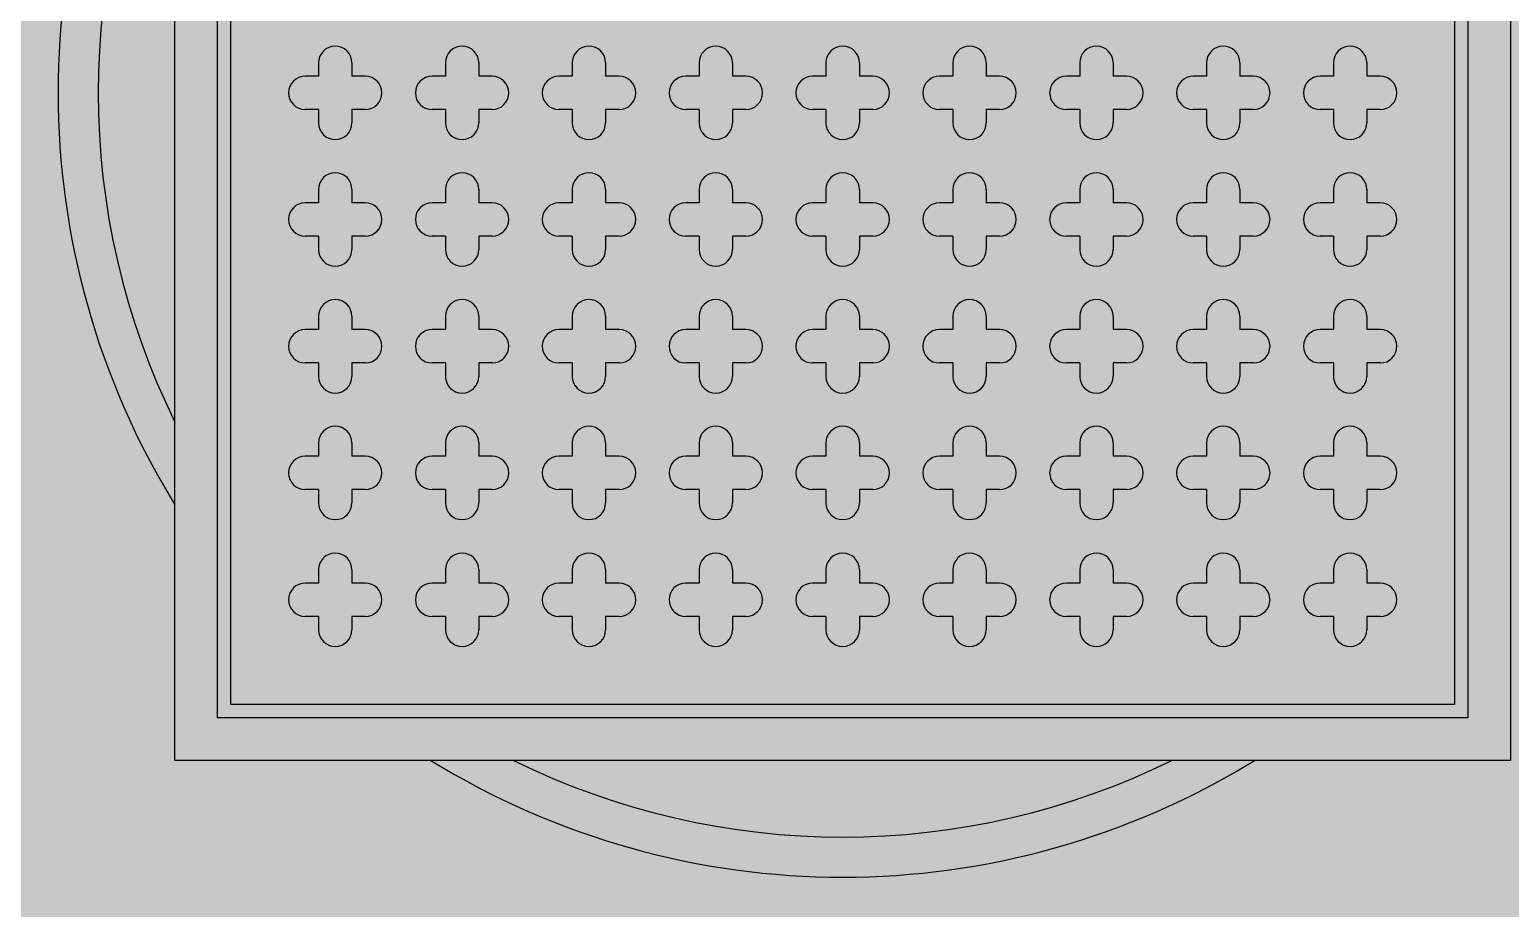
# Model space of a CAD drawing. Header units: metres. Extents: x 630750 to 860239, y 578133 to 726633.
# Drawn here: x 743222.8 to 743444.6, y 695358 to 695489.7 of the extents above; entities that cross this region are included whole.
import ezdxf

# ---------------------------------------------------------------- set-up
doc = ezdxf.new("R2010")
doc.units = ezdxf.units.M
doc.header["$LTSCALE"] = 300
doc.linetypes.add('3$0$업무시설_xr-base$0$CONTINOUS', pattern=[0])
for name, color, linetype in [('3$0$A-CON', 2, 'Continuous'), ('3$0$A-WALL-CONC', 2, 'Continuous'), ('SMD_기구', 7, 'Continuous')]:
    doc.layers.add(name, color=color, linetype=linetype)

# ---------------------------------------------------------------- blocks, each defined once
blk = doc.blocks.new('3$0$con2')
at = {"layer": '3$0$A-WALL-CONC', "linetype": '3$0$업무시설_xr-base$0$CONTINOUS'}
h = blk.add_hatch(color=251, dxfattribs=at)
h.dxf.hatch_style = 1
edge = h.paths.add_edge_path(flags=17)
edge.add_arc((-134345.86, -276172.16), 450, 0, 360)
h.paths.add_polyline_path([(-156156.58, -311179.88), (-156334.97, -311089.44), (-156922.81, -312248.94), (-156744.43, -312339.38)], flags=16)
h.paths.add_polyline_path([(-157332.28, -313498.88), (-157510.66, -313408.44), (-158053.29, -314478.74), (-157874.91, -314569.18)], flags=16)
h.paths.add_polyline_path([(-94657.59, -334034.69), (-94715.67, -334226.07), (-93739.61, -334522.25), (-93681.54, -334330.86)], flags=17)
h.paths.add_polyline_path([(-111499.3, -328924.21), (-111557.38, -329115.59), (-110581.33, -329411.77), (-110523.25, -329220.39)], flags=17)
h.paths.add_polyline_path([(-109394.09, -329563.02), (-109452.17, -329754.4), (-108476.11, -330050.58), (-108418.04, -329859.2)], flags=17)
h.paths.add_polyline_path([(-107288.88, -330201.83), (-107346.95, -330393.21), (-106370.9, -330689.39), (-106312.83, -330498.01)], flags=17)
h.paths.add_polyline_path([(-105183.67, -330840.64), (-105241.74, -331032.02), (-104265.69, -331328.2), (-104207.61, -331136.82)], flags=17)
h.paths.add_polyline_path([(-103078.45, -331479.45), (-103136.53, -331670.83), (-102160.47, -331967.01), (-102102.4, -331775.63)], flags=16)
h.paths.add_polyline_path([(-100973.24, -332118.26), (-101031.31, -332309.64), (-100055.26, -332605.82), (-99997.19, -332414.44)], flags=16)
h.paths.add_polyline_path([(-98868.03, -332757.07), (-98926.1, -332948.45), (-97950.05, -333244.63), (-97891.97, -333053.25)], flags=16)
h.paths.add_polyline_path([(-96762.81, -333395.88), (-96820.89, -333587.26), (-95844.83, -333883.44), (-95786.76, -333692.06)], flags=16)
edge = h.paths.add_edge_path(flags=17)
edge.add_arc((-134345.86, -286072.18), 450, 0, 360)
h.paths.add_polyline_path([(-143845.86, -275922.16), (-143845.86, -275872.16), (-144545.85, -275872.16), (-144545.85, -286422.16), (-141345.85, -286422.16), (-141345.85, -286222.16), (-143845.85, -286222.16), (-143845.85, -285772.16), (-144345.85, -285772.16), (-144345.85, -276572.16), (-143845.85, -276572.16), (-143845.85, -276122.16), (-141745.85, -276122.16), (-141345.85, -276122.16), (-141345.85, -275922.16)], flags=17)
h.paths.add_polyline_path([(-104645.86, -260722.16), (-107545.86, -260722.15), (-107545.86, -260922.15), (-104645.86, -260922.16)], flags=16)
h.paths.add_polyline_path([(-105845.86, -322372.15), (-105845.86, -325422.15), (-105555.86, -325422.15), (-105555.86, -325222.15), (-105645.86, -325222.15), (-105645.86, -322572.15), (-99445.86, -322572.15), (-99445.86, -325222.15), (-104555.86, -325222.15), (-104555.86, -325422.15), (-99245.86, -325422.15), (-99245.86, -322372.15)], flags=17)
edge = h.paths.add_edge_path(flags=17)
edge.add_arc((-99495.86, -295972.16), 450, 0, 360)
edge = h.paths.add_edge_path(flags=17)
edge.add_arc((-114495.86, -312472.16), 450, 0, 360)
edge = h.paths.add_edge_path(flags=17)
edge.add_arc((-114495.86, -319072.16), 450, 0, 360)
edge = h.paths.add_edge_path(flags=16)
edge.add_arc((-114545.86, -327472.16), 400, 0, 360)
h.paths.add_polyline_path([(-99895.86, -302172.15), (-99095.86, -302172.15), (-99095.86, -302972.15), (-99895.86, -302972.15)], flags=17)
h.paths.add_polyline_path([(-92295.86, -302072.16), (-91595.86, -302072.16), (-91595.86, -303072.16), (-92295.86, -303072.16)], flags=17)
h.paths.add_polyline_path([(-92295.86, -311972.16), (-91595.86, -311972.16), (-91595.86, -312972.16), (-92295.86, -312972.16)], flags=17)
edge = h.paths.add_edge_path()
edge.add_arc((-127717.72, -334910.62), 400, 0, 360)
h.paths.add_polyline_path([(-166745.86, -285572.16), (-165945.86, -285572.16), (-165945.86, -286372.16), (-166745.86, -286372.16)], flags=16)
h.paths.add_polyline_path([(-151620.1, -327239.63), (-152385.63, -327007.33), (-152617.93, -327772.87), (-151852.4, -328005.16)], flags=16)
h.paths.add_polyline_path([(-164251.38, -323406.77), (-165016.91, -323174.47), (-165249.21, -323940.01), (-164483.67, -324172.3)], flags=17)
h.paths.add_polyline_path([(-165728.14, -305715.75), (-166493.67, -305483.45), (-166725.96, -306248.98), (-165960.43, -306481.28)], flags=16)
h.paths.add_polyline_path([(-170567.02, -321490.34), (-171332.55, -321258.04), (-171564.84, -322023.58), (-170799.31, -322255.87)], flags=17)
h.paths.add_polyline_path([(-166745.86, -295572.15), (-165945.86, -295572.15), (-165945.86, -296372.15), (-166745.86, -296372.15)], flags=16)
edge = h.paths.add_edge_path(flags=16)
edge.add_arc((-137840, -314543.94), 450, 0, 360)
edge = h.paths.add_edge_path(flags=16)
edge.add_arc((-128366.54, -317418.58), 450, 0, 360)
h.paths.add_polyline_path([(-146814.55, -311402.67), (-147580.08, -311170.38), (-147812.37, -311935.91), (-147046.84, -312168.21)], flags=16)
h.paths.add_polyline_path([(-182399.1, -318004.49), (-183068.94, -317801.23), (-183272.2, -318471.07), (-182602.36, -318674.33)], flags=16)
h.paths.add_polyline_path([(-183245.86, -305522.16), (-182545.86, -305522.16), (-182545.86, -306222.16), (-183245.86, -306222.16)], flags=16)
h.paths.add_polyline_path([(-183245.86, -295622.16), (-182545.86, -295622.16), (-182545.86, -296322.16), (-183245.86, -296322.16)], flags=17)
h.paths.add_polyline_path([(-183245.86, -285722.16), (-182545.86, -285722.16), (-182545.86, -286422.16), (-183245.86, -286422.16)], flags=17)
h.paths.add_polyline_path([(-183245.86, -280472.15), (-182545.86, -280472.15), (-182545.86, -281172.15), (-183245.86, -281172.15)], flags=17)
h.paths.add_polyline_path([(-167847.82, -312701.23), (-168613.36, -312468.93), (-168845.65, -313234.46), (-168080.12, -313466.76)], flags=17)
h.paths.add_polyline_path([(-173995.86, -310859.87), (-173195.86, -310859.87), (-173195.86, -311659.87), (-173995.86, -311659.87)], flags=16)
h.paths.add_polyline_path([(-173995.86, -305472.16), (-173195.86, -305472.16), (-173195.86, -306272.16), (-173995.86, -306272.16)], flags=16)
edge = h.paths.add_edge_path(flags=17)
edge.add_arc((-130500.75, -324451.91), 450, 0, 360)
edge = h.paths.add_edge_path(flags=17)
edge.add_arc((-139974.21, -321577.26), 450, 0, 360)
h.paths.add_polyline_path([(-148948.75, -318436), (-149714.28, -318203.7), (-149946.58, -318969.24), (-149181.05, -319201.53)], flags=16)
h.paths.add_polyline_path([(-173995.86, -295572.16), (-173195.86, -295572.16), (-173195.86, -296372.16), (-173995.86, -296372.16)], flags=16)
h.paths.add_polyline_path([(-173995.86, -285672.16), (-173195.86, -285672.16), (-173195.86, -286472.16), (-173995.86, -286472.16)], flags=16)
h.paths.add_polyline_path([(-164445.85, -276572.16), (-163645.85, -276572.16), (-163645.85, -275772.16), (-164445.85, -275772.16)], flags=16)
h.paths.add_polyline_path([(-173945.86, -276472.16), (-173345.86, -276472.16), (-173345.86, -275872.16), (-173945.86, -275872.16)], flags=17)
h.paths.add_polyline_path([(-144645.85, -302172.16), (-143845.85, -302172.16), (-143845.85, -302972.16), (-144645.85, -302972.16)], flags=17)
h.paths.add_polyline_path([(-144645.85, -295572.16), (-143845.85, -295572.16), (-143845.85, -296372.16), (-144645.85, -296372.16)], flags=16)
h.paths.add_polyline_path([(-99845.86, -327072.15), (-99045.86, -327072.15), (-99045.86, -327872.15), (-99845.86, -327872.15)], flags=16)
h.paths.add_polyline_path([(-154445.85, -302272.16), (-153845.85, -302272.16), (-153845.85, -302872.16), (-154445.85, -302872.16)], flags=17)
edge = h.paths.add_edge_path(flags=17)
edge.add_arc((-124445.86, -286072.16), 350, 0, 360)
edge = h.paths.add_edge_path(flags=17)
edge.add_arc((-124445.86, -295972.15), 350, 0, 360)
edge = h.paths.add_edge_path(flags=17)
edge.add_arc((-134345.86, -302572.15), 350, 0, 360)
edge = h.paths.add_edge_path(flags=17)
edge.add_arc((-134345.86, -295972.15), 350, 0, 360)
h.paths.add_polyline_path([(-92345.86, -253222.15), (-91645.86, -253222.15), (-91645.86, -253922.15), (-92345.86, -253922.15)], flags=17)
h.paths.add_polyline_path([(-173995.86, -253222.15), (-173295.86, -253222.15), (-173295.86, -253922.15), (-173995.86, -253922.15)], flags=17)
h.paths.add_polyline_path([(-92345.86, -333872.16), (-91645.86, -333872.16), (-91645.86, -334572.16), (-92345.86, -334572.16)], flags=17)
h.paths.add_polyline_path([(-92395.86, -327072.16), (-91645.86, -327072.16), (-91645.86, -327872.16), (-92395.86, -327872.16)], flags=16)
h.paths.add_polyline_path([(-92295.86, -318572.16), (-91595.86, -318572.16), (-91595.86, -319572.16), (-92295.86, -319572.16)], flags=17)
edge = h.paths.add_edge_path(flags=17)
edge.add_arc((-107945.86, -329272.16), 450, 0, 360)
edge = h.paths.add_edge_path(flags=17)
edge.add_arc((-107945.86, -295972.16), 500, 0, 360)
h.paths.add_polyline_path([(-108345.86, -318572.16), (-107545.86, -318572.16), (-107545.86, -319572.16), (-108345.86, -319572.16)], flags=17)
h.paths.add_polyline_path([(-108345.86, -311972.16), (-107545.86, -311972.16), (-107545.86, -312972.16), (-108345.86, -312972.16)], flags=17)
h.paths.add_polyline_path([(-108345.86, -302072.16), (-107545.86, -302072.16), (-107545.86, -303072.16), (-108345.86, -303072.16)], flags=17)
h.paths.add_polyline_path([(-124845.86, -253172.16), (-124045.86, -253172.16), (-124045.86, -253972.16), (-124845.86, -253972.16)], flags=17)
h.paths.add_polyline_path([(-144645.86, -253172.16), (-143845.86, -253172.16), (-143845.86, -253972.16), (-144645.86, -253972.16)], flags=17)
h.paths.add_polyline_path([(-164445.61, -253172.16), (-163645.61, -253172.16), (-163645.61, -253972.16), (-164445.61, -253972.16)], flags=17)
h.paths.add_polyline_path([(-114945.86, -253172.16), (-114145.86, -253172.16), (-114145.86, -253972.16), (-114945.86, -253972.16)], flags=17)
h.paths.add_polyline_path([(-134645.86, -253272.16), (-134045.86, -253272.16), (-134045.86, -253872.16), (-134645.86, -253872.16)], flags=17)
h.paths.add_polyline_path([(-154445.86, -253272.16), (-153845.86, -253272.16), (-153845.86, -253872.16), (-154445.86, -253872.16)], flags=17)
h.paths.add_polyline_path([(-99745.86, -253272.16), (-99145.86, -253272.16), (-99145.86, -253872.16), (-99745.86, -253872.16)], flags=17)
h.paths.add_polyline_path([(-108345.86, -253172.16), (-107545.86, -253172.16), (-107545.86, -253972.16), (-108345.86, -253972.16)], flags=17)
h.paths.add_polyline_path([(-92295.86, -295622.16), (-91595.86, -295622.16), (-91595.86, -296322.16), (-92295.86, -296322.16)], flags=17)
h.paths.add_polyline_path([(-92295.86, -285722.16), (-91595.86, -285722.16), (-91595.86, -286422.16), (-92295.86, -286422.16)], flags=17)
h.paths.add_polyline_path([(-92295.86, -275822.16), (-91595.86, -275822.16), (-91595.86, -276522.16), (-92295.86, -276522.16)], flags=17)
h.paths.add_polyline_path([(-92295.86, -269222.16), (-91595.86, -269222.16), (-91595.86, -269922.16), (-92295.86, -269922.16)], flags=17)
h.paths.add_polyline_path([(-92295.86, -260722.16), (-91595.86, -260722.16), (-91595.86, -261422.16), (-92295.86, -261422.16)], flags=17)
h.paths.add_polyline_path([(-99845.86, -331472.16), (-99045.86, -331472.16), (-99045.86, -332272.16), (-99845.86, -332272.16)], flags=16)
h.paths.add_polyline_path([(-114945.86, -285672.16), (-114145.86, -285672.16), (-114145.86, -286472.16), (-114945.86, -286472.16)], flags=16)
h.paths.add_polyline_path([(-174045.86, -269172.16), (-173245.86, -269172.16), (-173245.86, -269972.16), (-174045.86, -269972.16)], flags=16)
h.paths.add_polyline_path([(-174045.86, -260672.16), (-173245.86, -260672.16), (-173245.86, -261472.16), (-174045.86, -261472.16)], flags=16)
edge = h.paths.add_edge_path(flags=17)
edge.add_arc((-124445.86, -276172.16), 450, 0, 360)
edge = h.paths.add_edge_path(flags=17)
edge.add_arc((-114545.86, -295972.16), 450, 0, 360)
edge = h.paths.add_edge_path(flags=17)
edge.add_arc((-114545.86, -302572.16), 450, 0, 360)
h.paths.add_polyline_path([(-114945.86, -269172.16), (-114145.86, -269172.16), (-114145.86, -269972.16), (-114945.86, -269972.16)], flags=16)
h.paths.add_polyline_path([(-100595.86, -260722.16), (-99795.86, -260722.16), (-99795.86, -261522.16), (-100595.86, -261522.16)], flags=17)
h.paths.add_polyline_path([(-114945.86, -260672.16), (-114145.86, -260672.16), (-114145.86, -261472.16), (-114945.86, -261472.16)], flags=16)
h.paths.add_polyline_path([(-108345.86, -285672.15), (-107545.86, -285672.15), (-107545.86, -286472.15), (-108345.86, -286472.15)], flags=16)
h.paths.add_polyline_path([(-99895.86, -285672.15), (-99095.86, -285672.15), (-99095.86, -286472.15), (-99895.86, -286472.15)], flags=16)
h.paths.add_polyline_path([(-99895.86, -275772.15), (-99095.86, -275772.15), (-99095.86, -276572.15), (-99895.86, -276572.15)], flags=16)
h.paths.add_polyline_path([(-108345.86, -275772.15), (-107545.86, -275772.15), (-107545.86, -276572.15), (-108345.86, -276572.15)], flags=16)
h.paths.add_polyline_path([(-114945.86, -275772.15), (-114145.86, -275772.15), (-114145.86, -276572.15), (-114945.86, -276572.15)], flags=16)
h.paths.add_polyline_path([(-124845.86, -260672.15), (-124045.86, -260672.15), (-124045.86, -261472.15), (-124845.86, -261472.15)], flags=16)
h.paths.add_polyline_path([(-134745.86, -260672.15), (-133945.86, -260672.15), (-133945.86, -261472.15), (-134745.86, -261472.15)], flags=16)
h.paths.add_polyline_path([(-144645.86, -260672.15), (-143845.86, -260672.15), (-143845.86, -261472.15), (-144645.86, -261472.15)], flags=16)
h.paths.add_polyline_path([(-154545.86, -260672.15), (-153745.86, -260672.15), (-153745.86, -261472.15), (-154545.86, -261472.15)], flags=16)
h.paths.add_polyline_path([(-154545.86, -269172.15), (-153745.86, -269172.15), (-153745.86, -269972.15), (-154545.86, -269972.15)], flags=16)
h.paths.add_polyline_path([(-144645.86, -269172.15), (-143845.86, -269172.15), (-143845.86, -269972.15), (-144645.86, -269972.15)], flags=16)
h.paths.add_polyline_path([(-134745.86, -269172.15), (-133945.86, -269172.15), (-133945.86, -269972.15), (-134745.86, -269972.15)], flags=16)
h.paths.add_polyline_path([(-124845.86, -269172.15), (-124045.86, -269172.15), (-124045.86, -269972.15), (-124845.86, -269972.15)], flags=16)
h.paths.add_polyline_path([(-99895.86, -269172.15), (-99095.86, -269172.15), (-99095.86, -269972.15), (-99895.86, -269972.15)], flags=16)
edge = h.paths.add_edge_path(flags=17)
edge.add_arc((-142631.08, -330333.03), 450, 0, 360)
h.paths.add_polyline_path([(-92245.86, -248122.15), (-91645.86, -248122.15), (-91645.86, -248722.15), (-92245.86, -248722.15)], flags=16)
h.paths.add_polyline_path([(-154545.85, -275772.16), (-153745.85, -275772.16), (-153745.85, -276572.16), (-154545.85, -276572.16)], flags=16)
h.paths.add_polyline_path([(-181495.86, -275872.15), (-180895.86, -275872.15), (-180895.86, -276472.15), (-181495.86, -276472.15)], flags=17)
h.paths.add_polyline_path([(-181495.86, -269272.15), (-180895.86, -269272.15), (-180895.86, -269872.15), (-181495.86, -269872.15)], flags=17)
h.paths.add_polyline_path([(-181495.86, -260772.15), (-180895.86, -260772.15), (-180895.86, -261372.15), (-181495.86, -261372.15)], flags=17)
h.paths.add_polyline_path([(-99745.86, -248122.15), (-99145.86, -248122.15), (-99145.86, -248722.15), (-99745.86, -248722.15)], flags=16)
h.paths.add_polyline_path([(-108245.86, -248122.15), (-107645.86, -248122.15), (-107645.86, -248722.15), (-108245.86, -248722.15)], flags=16)
h.paths.add_polyline_path([(-114845.86, -248122.15), (-114245.86, -248122.15), (-114245.86, -248722.15), (-114845.86, -248722.15)], flags=16)
h.paths.add_polyline_path([(-124745.86, -248122.15), (-124145.86, -248122.15), (-124145.86, -248722.15), (-124745.86, -248722.15)], flags=16)
h.paths.add_polyline_path([(-134645.86, -248122.15), (-134045.86, -248122.15), (-134045.86, -248722.15), (-134645.86, -248722.15)], flags=16)
h.paths.add_polyline_path([(-144545.86, -248122.15), (-143945.86, -248122.15), (-143945.86, -248722.15), (-144545.86, -248722.15)], flags=16)
h.paths.add_polyline_path([(-154445.86, -248122.15), (-153845.86, -248122.15), (-153845.86, -248722.15), (-154445.86, -248722.15)], flags=16)
h.paths.add_polyline_path([(-164345.86, -248122.15), (-163745.86, -248122.15), (-163745.86, -248722.15), (-164345.86, -248722.15)], flags=16)
h.paths.add_polyline_path([(-173945.86, -248122.15), (-173345.86, -248122.15), (-173345.86, -248722.15), (-173945.86, -248722.15)], flags=16)
h.paths.add_polyline_path([(-181495.86, -248122.15), (-180895.86, -248122.15), (-180895.86, -248722.15), (-181495.86, -248722.15)], flags=17)
h.paths.add_polyline_path([(-156129.82, -308837.28), (-156275.21, -309124.05), (-155530.07, -309501.82), (-155767.47, -309970.08), (-155589.08, -310060.51), (-155031.87, -308961.44), (-158742.65, -307835.44), (-158800.72, -308026.82), (-158705.03, -308055.86), (-159053.47, -309204.15), (-159149.17, -309175.12), (-159207.24, -309366.5), (-159111.55, -309395.54), (-160940.87, -315424.1), (-163476.69, -314654.63), (-161647.37, -308626.06), (-160164.15, -309076.13), (-160106.08, -308884.75), (-161589.3, -308434.68), (-161240.86, -307286.38), (-159757.64, -307736.45), (-159699.57, -307545.07), (-161374.17, -307036.92), (-163726.15, -314787.93), (-158751.16, -316297.55), (-158462.76, -315728.69), (-158641.13, -315638.24), (-158853.67, -316057.45), (-160749.48, -315482.17), (-158513.65, -308113.93)], flags=16)
h.paths.add_polyline_path([(-164195.86, -268622.15), (-164395.86, -268622.15), (-164395.86, -260722.15), (-161345.86, -260722.15), (-161345.86, -269922.15), (-164395.86, -269922.15), (-164395.86, -269622.15), (-164195.86, -269622.15), (-164195.86, -269722.15), (-161545.86, -269722.15), (-161545.86, -267322.15), (-163095.86, -267322.15), (-163095.86, -267122.15), (-161545.86, -267122.15), (-161545.86, -260922.15), (-164195.86, -260922.15), (-164195.86, -267122.15), (-164095.86, -267122.15), (-164095.86, -267322.15), (-164195.86, -267322.15)], flags=16)
h.paths.add_polyline_path([(-133745.86, -297419.02), (-133445.86, -297419.02), (-133445.86, -294772.16), (-133745.86, -294772.16)], flags=16)
h.paths.add_polyline_path([(-174045.86, -269972.15), (-174045.86, -269172.15), (-173245.86, -269172.15), (-173245.86, -269972.15)], flags=16)
edge = h.paths.add_edge_path()
edge.add_line((-92095.86, -249472.15), (-92095.87, -249672.15))
edge.add_line((-92095.86, -249472.15), (-92095.86, -249672.15))
edge.add_line((-92095.86, -249472.15), (-92095.86, -249672.15))
edge.add_line((-107745.86, -269122.15), (-107945.86, -269122.15))
edge.add_line((-107945.86, -266622.16), (-107745.86, -266622.16))
edge.add_line((-107945.86, -265972.16), (-107945.86, -266622.16))
edge.add_line((-107945.86, -269122.15), (-107945.86, -269672.16))
edge.add_line((-107745.86, -269472.16), (-107745.86, -269122.15))
edge.add_line((-107745.86, -266622.16), (-107745.86, -265972.16))
edge.add_arc((-131699.45, -252472.15), 9200, 49.504868, 90)
edge.add_line((-91895.86, -331197.16), (-91595.86, -331197.16))
edge.add_line((-91595.86, -321272.16), (-91895.86, -321272.16))
edge.add_line((-102295.86, -264497.15), (-102095.86, -264497.15))
edge.add_line((-102295.86, -263497.15), (-102095.86, -263497.15))
edge.add_line((-102095.86, -264497.15), (-102095.86, -264872.15))
edge.add_line((-102095.86, -262922.15), (-102095.86, -263497.15))
edge.add_line((-102295.86, -264497.15), (-102295.86, -264672.15))
edge.add_line((-102295.86, -263122.15), (-102295.86, -263497.15))
edge.add_line((-102095.86, -264872.15), (-103745.86, -264872.15))
edge.add_line((-102295.86, -264672.15), (-103745.86, -264672.15))
edge.add_line((-112628.46, -328581.58), (-113861.43, -328207.44))
edge.add_line((-112686.54, -328772.96), (-112628.46, -328581.58))
edge.add_line((-113989.85, -328377.48), (-112686.54, -328772.96))
edge.add_line((-91895.86, -334572.16), (-91895.86, -334872.72))
edge.add_line((-91895.86, -334872.72), (-92552.38, -334673.5))
edge.add_line((-91595.86, -321272.16), (-91595.86, -257872.02))
edge.add_line((-91645.86, -327872.16), (-91595.86, -327872.16))
edge.add_line((-91595.86, -327872.16), (-91595.86, -326772.16))
edge.add_line((-92552.38, -334673.5), (-92610.45, -334864.89))
edge.add_line((-92610.45, -334864.89), (-91595.86, -335172.76))
edge.add_line((-91595.86, -335172.76), (-91595.86, -331197.16))
edge.add_line((-113989.85, -328504.28), (-113989.85, -328377.48))
edge.add_line((-114139.85, -328504.28), (-114139.85, -328154.58))
edge.add_line((-114212.75, -327693.6), (-113861.43, -328207.44))
edge.add_line((-114363.14, -327827.99), (-114139.85, -328154.58))
edge.add_line((-114139.85, -328504.28), (-113989.85, -328504.28))
edge.add_line((-91595.86, -326772.16), (-91895.86, -326772.16))
edge.add_line((-180895.85, -299322.15), (-182995.86, -299322.15))
edge.add_line((-180895.85, -299022.15), (-180895.85, -299322.15))
edge.add_line((-182995.86, -299022.15), (-180895.85, -299022.15))
edge.add_line((-180895.86, -304122.15), (-180895.86, -304422.15))
edge.add_line((-180895.86, -287122.15), (-182995.86, -287122.15))
edge.add_line((-180895.86, -287422.15), (-180895.86, -287122.15))
edge.add_line((-182995.86, -287422.15), (-180895.86, -287422.15))
edge.add_line((-180895.86, -293072.15), (-182995.86, -293072.15))
edge.add_line((-180895.86, -292772.15), (-180895.86, -293072.15))
edge.add_line((-182995.86, -292772.15), (-180895.86, -292772.15))
edge.add_line((-180895.86, -304422.15), (-182995.86, -304422.15))
edge.add_line((-182995.86, -304122.15), (-180895.86, -304122.15))
edge.add_line((-91595.86, -331197.16), (-91595.86, -335172.76))
edge.add_line((-91595.86, -257872.15), (-91595.86, -321272.16))
edge.add_line((-92095.86, -249472.15), (-92095.85, -249672.15))
edge.add_line((-89395.61, -249672.15), (-92095.85, -249672.15))
edge.add_line((-89395.61, -249472.15), (-92095.86, -249472.15))
edge.add_line((-125725.12, -245475.68), (-122586.82, -248122.15))
edge.add_line((-128045.86, -242472.15), (-121345.86, -248122.15))
edge.add_line((-144945.86, -243272.15), (-131695.93, -243272.15))
edge.add_line((-145745.86, -242472.15), (-128045.86, -242472.15))
edge.add_line((-144945.86, -248122.15), (-144945.86, -243272.15))
edge.add_line((-145745.86, -248122.15), (-145745.86, -242472.15))
edge.add_line((-183095.92, -306222.16), (-183095.94, -313624.25))
edge.add_line((-183295.86, -313624.25), (-183095.86, -313624.25))
edge.add_line((-89395.61, -248522.15), (-91645.85, -248522.15))
edge.add_line((-92095.86, -257472.15), (-89395.61, -257472.15))
edge.add_line((-91595.86, -257872.15), (-88995.61, -257872.15))
edge.add_line((-89395.61, -249672.15), (-89395.61, -257472.15))
edge.add_line((-89395.61, -248522.15), (-89395.61, -249472.15))
edge.add_line((-88995.61, -248122.15), (-88995.61, -257872.15))
edge.add_line((-88995.61, -248122.15), (-91645.86, -248122.15))
edge.add_line((-102295.86, -263122.15), (-103745.86, -263122.15))
edge.add_line((-102095.86, -262922.15), (-103745.86, -262922.15))
edge.add_line((-99295.86, -275772.15), (-99295.86, -269972.15))
edge.add_line((-99095.86, -275772.15), (-99095.86, -269972.15))
edge.add_line((-99295.86, -285672.15), (-99295.86, -276572.15))
edge.add_line((-99095.86, -285672.15), (-99095.86, -276572.15))
edge.add_line((-99295.86, -290172.15), (-99095.86, -290172.15))
edge.add_line((-183245.86, -306222.15), (-183295.92, -306222.15))
edge.add_line((-111745.86, -265972.15), (-107945.86, -265972.15))
edge.add_line((-111745.86, -262022.15), (-111745.86, -265972.15))
edge.add_line((-111545.86, -262022.15), (-111745.86, -262022.15))
edge.add_line((-111545.86, -262922.15), (-111545.86, -262022.15))
edge.add_line((-111445.86, -262922.15), (-111545.86, -262922.15))
edge.add_line((-111445.86, -263122.15), (-111445.86, -262922.15))
edge.add_line((-111545.86, -263122.15), (-111445.86, -263122.15))
edge.add_line((-111545.86, -265772.15), (-111545.86, -263122.15))
edge.add_line((-103945.86, -265772.15), (-111545.86, -265772.15))
edge.add_line((-103945.86, -263122.15), (-103945.86, -265772.15))
edge.add_line((-110445.86, -263122.15), (-103945.86, -263122.15))
edge.add_line((-110445.86, -262922.15), (-110445.86, -263122.15))
edge.add_line((-109295.86, -262922.15), (-110445.86, -262922.15))
edge.add_line((-109295.86, -260922.15), (-109295.86, -262922.15))
edge.add_line((-111545.86, -260922.15), (-109295.86, -260922.15))
edge.add_line((-111545.86, -261022.15), (-111545.86, -260922.15))
edge.add_line((-111745.86, -261022.15), (-111545.86, -261022.15))
edge.add_line((-111745.86, -260722.15), (-111745.86, -261022.15))
edge.add_line((-108245.86, -260722.15), (-111745.86, -260722.15))
edge.add_line((-108245.86, -260922.15), (-108245.86, -260722.15))
edge.add_line((-109095.86, -260922.15), (-108245.86, -260922.15))
edge.add_line((-109095.86, -262922.15), (-109095.86, -260922.15))
edge.add_line((-103945.86, -262922.15), (-109095.86, -262922.15))
edge.add_line((-103945.86, -260722.16), (-103945.86, -262922.15))
edge.add_line((-103745.86, -260722.16), (-103945.86, -260722.16))
edge.add_line((-103745.86, -262922.15), (-103745.86, -260722.16))
edge.add_line((-103745.86, -264672.15), (-103745.86, -263122.15))
edge.add_line((-103745.86, -266622.16), (-103745.86, -264872.15))
edge.add_line((-103945.86, -266622.16), (-103745.86, -266622.16))
edge.add_line((-103945.86, -265972.15), (-103945.86, -266622.16))
edge.add_line((-107745.86, -265972.15), (-103945.86, -265972.15))
edge.add_line((-103745.86, -269157.76), (-103945.86, -269162.15))
edge.add_line((-103745.86, -269672.15), (-103745.86, -269157.76))
edge.add_line((-107945.86, -269672.15), (-103745.86, -269672.15))
edge.add_line((-103945.86, -269472.15), (-107745.86, -269472.15))
edge.add_line((-103945.86, -269162.15), (-103945.86, -269472.15))
edge.add_line((-173945.86, -248622.15), (-180895.86, -248622.15))
edge.add_line((-164345.86, -248622.15), (-173345.86, -248622.15))
edge.add_line((-154445.86, -248622.15), (-163745.86, -248622.15))
edge.add_line((-154445.86, -248122.15), (-181495.86, -248122.15))
edge.add_line((-144545.86, -248622.15), (-153845.86, -248622.15))
edge.add_line((-114845.86, -248622.15), (-124145.86, -248622.15))
edge.add_line((-108245.86, -248622.15), (-114245.86, -248622.15))
edge.add_line((-99745.86, -248622.15), (-107645.86, -248622.15))
edge.add_line((-92245.86, -248622.15), (-99145.86, -248622.15))
edge.add_line((-145745.86, -248122.15), (-153845.86, -248122.15))
edge.add_line((-144545.86, -248122.15), (-144945.86, -248122.15))
edge.add_line((-122586.82, -248122.15), (-124145.86, -248122.15))
edge.add_line((-91645.86, -248122.15), (-121345.86, -248122.15))
edge.add_line((-180995.86, -280772.15), (-182545.86, -280772.15))
edge.add_line((-181495.86, -280472.15), (-183295.86, -280472.15))
edge.add_line((-180995.86, -276472.15), (-180995.86, -280772.15))
edge.add_line((-180995.86, -269872.15), (-180995.86, -275872.15))
edge.add_line((-180995.86, -261372.15), (-180995.86, -269272.15))
edge.add_line((-180995.86, -248722.15), (-180995.86, -260772.15))
edge.add_line((-181495.86, -248122.15), (-181495.86, -280472.15))
edge.add_line((-91895.86, -331197.16), (-91895.86, -333872.16))
edge.add_line((-91895.86, -326772.16), (-91895.86, -327072.15))
edge.add_line((-91895.86, -319572.15), (-91895.86, -321272.16))
edge.add_line((-91895.86, -312972.15), (-91895.86, -318572.15))
edge.add_line((-91895.86, -303072.15), (-91895.86, -311972.15))
edge.add_line((-92095.86, -296322.16), (-92095.86, -302072.15))
edge.add_line((-92095.86, -286422.16), (-92095.86, -295622.16))
edge.add_line((-92095.86, -276522.16), (-92095.86, -285722.16))
edge.add_line((-92095.86, -269922.16), (-92095.86, -275822.16))
edge.add_line((-92095.86, -261422.16), (-92095.86, -269222.16))
edge.add_line((-92095.86, -257472.15), (-92095.86, -260722.16))
edge.add_line((-99095.86, -286472.15), (-99095.86, -290172.15))
edge.add_line((-99295.86, -286472.15), (-99295.86, -290172.15))
edge.add_line((-182995.86, -304422.15), (-182995.86, -305522.15))
edge.add_line((-182995.86, -299322.15), (-182995.86, -304122.15))
edge.add_line((-182995.86, -296322.15), (-182995.86, -299022.15))
edge.add_line((-182995.86, -293072.15), (-182995.86, -295622.15))
edge.add_line((-182995.86, -287422.15), (-182995.86, -292772.15))
edge.add_line((-182995.86, -286422.15), (-182995.86, -287122.15))
edge.add_line((-182995.86, -281172.15), (-182995.86, -285722.15))
edge.add_line((-183295.86, -280472.15), (-183295.86, -313624.25))

msp = doc.modelspace()

# ---------------------------------------------------------------- linework, layer by layer
at = {"layer": 'SMD_기구', "color": 8}
for p, q in [((743266.08, 695484.72), (743266.08, 695482.72)), ((743271.08, 695484.72), (743271.08, 695482.72)), ((743285.08, 695484.72), (743285.08, 695482.72)), ((743290.08, 695484.72), (743290.08, 695482.72)), ((743304.08, 695484.72), (743304.08, 695482.72)), ((743309.08, 695484.72), (743309.08, 695482.72)), ((743323.08, 695484.72), (743323.08, 695482.72)), ((743328.08, 695484.72), (743328.08, 695482.72)), ((743342.08, 695484.72), (743342.08, 695482.72)), ((743347.08, 695484.72), (743347.08, 695482.72)), ((743361.08, 695484.72), (743361.08, 695482.72)), ((743366.08, 695484.72), (743366.08, 695482.72)), ((743380.08, 695484.72), (743380.08, 695482.72)), ((743385.08, 695484.72), (743385.08, 695482.72)), ((743399.08, 695484.72), (743399.08, 695482.72)), ((743404.08, 695484.72), (743404.08, 695482.72)), ((743418.08, 695484.72), (743418.08, 695482.72)), ((743423.08, 695484.72), (743423.08, 695482.72)), ((743266.08, 695482.72), (743264.08, 695482.72)), ((743273.08, 695482.72), (743271.08, 695482.72)), ((743285.08, 695482.72), (743283.08, 695482.72)), ((743292.08, 695482.72), (743290.08, 695482.72)), ((743304.08, 695482.72), (743302.08, 695482.72)), ((743311.08, 695482.72), (743309.08, 695482.72)), ((743323.08, 695482.72), (743321.08, 695482.72)), ((743330.08, 695482.72), (743328.08, 695482.72)), ((743342.08, 695482.72), (743340.08, 695482.72)), ((743349.08, 695482.72), (743347.08, 695482.72)), ((743361.08, 695482.72), (743359.08, 695482.72)), ((743368.08, 695482.72), (743366.08, 695482.72)), ((743380.08, 695482.72), (743378.08, 695482.72)), ((743387.08, 695482.72), (743385.08, 695482.72)), ((743399.08, 695482.72), (743397.08, 695482.72)), ((743406.08, 695482.72), (743404.08, 695482.72)), ((743418.08, 695482.72), (743416.08, 695482.72)), ((743425.08, 695482.72), (743423.08, 695482.72)), ((743266.08, 695477.72), (743264.08, 695477.72)), ((743266.08, 695477.72), (743266.08, 695475.72)), ((743271.08, 695477.72), (743271.08, 695475.72)), ((743273.08, 695477.72), (743271.08, 695477.72)), ((743285.08, 695477.72), (743283.08, 695477.72)), ((743285.08, 695477.72), (743285.08, 695475.72)), ((743292.08, 695477.72), (743290.08, 695477.72)), ((743290.08, 695477.72), (743290.08, 695475.72)), ((743304.08, 695477.72), (743302.08, 695477.72)), ((743304.08, 695477.72), (743304.08, 695475.72)), ((743311.08, 695477.72), (743309.08, 695477.72)), ((743309.08, 695477.72), (743309.08, 695475.72)), ((743323.08, 695477.72), (743321.08, 695477.72)), ((743323.08, 695477.72), (743323.08, 695475.72)), ((743328.08, 695477.72), (743328.08, 695475.72)), ((743330.08, 695477.72), (743328.08, 695477.72)), ((743342.08, 695477.72), (743340.08, 695477.72)), ((743342.08, 695477.72), (743342.08, 695475.72)), ((743347.08, 695477.72), (743347.08, 695475.72)), ((743349.08, 695477.72), (743347.08, 695477.72)), ((743361.08, 695477.72), (743359.08, 695477.72)), ((743361.08, 695477.72), (743361.08, 695475.72)), ((743366.08, 695477.72), (743366.08, 695475.72)), ((743368.08, 695477.72), (743366.08, 695477.72)), ((743380.08, 695477.72), (743378.08, 695477.72)), ((743380.08, 695477.72), (743380.08, 695475.72)), ((743385.08, 695477.72), (743385.08, 695475.72)), ((743387.08, 695477.72), (743385.08, 695477.72)), ((743399.08, 695477.72), (743397.08, 695477.72)), ((743399.08, 695477.72), (743399.08, 695475.72)), ((743406.08, 695477.72), (743404.08, 695477.72)), ((743404.08, 695477.72), (743404.08, 695475.72)), ((743418.08, 695477.72), (743416.08, 695477.72)), ((743418.08, 695477.72), (743418.08, 695475.72)), ((743425.08, 695477.72), (743423.08, 695477.72)), ((743423.08, 695477.72), (743423.08, 695475.72)), ((743266.08, 695465.75), (743266.08, 695463.75)), ((743271.08, 695465.75), (743271.08, 695463.75)), ((743285.08, 695465.75), (743285.08, 695463.75)), ((743290.08, 695465.75), (743290.08, 695463.75)), ((743304.08, 695465.75), (743304.08, 695463.75)), ((743309.08, 695465.75), (743309.08, 695463.75)), ((743323.08, 695465.75), (743323.08, 695463.75)), ((743328.08, 695465.75), (743328.08, 695463.75)), ((743342.08, 695465.75), (743342.08, 695463.75)), ((743347.08, 695465.75), (743347.08, 695463.75)), ((743361.08, 695465.75), (743361.08, 695463.75)), ((743366.08, 695465.75), (743366.08, 695463.75)), ((743380.08, 695465.75), (743380.08, 695463.75)), ((743385.08, 695465.75), (743385.08, 695463.75)), ((743399.08, 695465.75), (743399.08, 695463.75)), ((743404.08, 695465.75), (743404.08, 695463.75)), ((743418.08, 695465.75), (743418.08, 695463.75)), ((743423.08, 695465.75), (743423.08, 695463.75)), ((743266.08, 695463.75), (743264.08, 695463.75)), ((743273.08, 695463.75), (743271.08, 695463.75)), ((743285.08, 695463.75), (743283.08, 695463.75)), ((743292.08, 695463.75), (743290.08, 695463.75)), ((743304.08, 695463.75), (743302.08, 695463.75)), ((743311.08, 695463.75), (743309.08, 695463.75)), ((743323.08, 695463.75), (743321.08, 695463.75)), ((743330.08, 695463.75), (743328.08, 695463.75)), ((743342.08, 695463.75), (743340.08, 695463.75)), ((743349.08, 695463.75), (743347.08, 695463.75)), ((743361.08, 695463.75), (743359.08, 695463.75)), ((743368.08, 695463.75), (743366.08, 695463.75)), ((743380.08, 695463.75), (743378.08, 695463.75)), ((743387.08, 695463.75), (743385.08, 695463.75)), ((743399.08, 695463.75), (743397.08, 695463.75)), ((743406.08, 695463.75), (743404.08, 695463.75)), ((743418.08, 695463.75), (743416.08, 695463.75)), ((743425.08, 695463.75), (743423.08, 695463.75)), ((743266.08, 695458.75), (743264.08, 695458.75)), ((743266.08, 695458.75), (743266.08, 695456.75)), ((743273.08, 695458.75), (743271.08, 695458.75)), ((743271.08, 695458.75), (743271.08, 695456.75)), ((743285.08, 695458.75), (743283.08, 695458.75)), ((743285.08, 695458.75), (743285.08, 695456.75)), ((743292.08, 695458.75), (743290.08, 695458.75)), ((743290.08, 695458.75), (743290.08, 695456.75)), ((743304.08, 695458.75), (743302.08, 695458.75)), ((743304.08, 695458.75), (743304.08, 695456.75)), ((743311.08, 695458.75), (743309.08, 695458.75)), ((743309.08, 695458.75), (743309.08, 695456.75)), ((743323.08, 695458.75), (743321.08, 695458.75)), ((743323.08, 695458.75), (743323.08, 695456.75)), ((743330.08, 695458.75), (743328.08, 695458.75)), ((743328.08, 695458.75), (743328.08, 695456.75)), ((743342.08, 695458.75), (743340.08, 695458.75)), ((743342.08, 695458.75), (743342.08, 695456.75)), ((743349.08, 695458.75), (743347.08, 695458.75)), ((743347.08, 695458.75), (743347.08, 695456.75)), ((743361.08, 695458.75), (743359.08, 695458.75)), ((743361.08, 695458.75), (743361.08, 695456.75)), ((743368.08, 695458.75), (743366.08, 695458.75)), ((743366.08, 695458.75), (743366.08, 695456.75)), ((743380.08, 695458.75), (743378.08, 695458.75)), ((743380.08, 695458.75), (743380.08, 695456.75)), ((743387.08, 695458.75), (743385.08, 695458.75)), ((743385.08, 695458.75), (743385.08, 695456.75)), ((743399.08, 695458.75), (743397.08, 695458.75)), ((743399.08, 695458.75), (743399.08, 695456.75)), ((743406.08, 695458.75), (743404.08, 695458.75)), ((743404.08, 695458.75), (743404.08, 695456.75)), ((743418.08, 695458.75), (743416.08, 695458.75)), ((743418.08, 695458.75), (743418.08, 695456.75)), ((743423.08, 695458.75), (743423.08, 695456.75)), ((743425.08, 695458.75), (743423.08, 695458.75)), ((743266.08, 695446.75), (743266.08, 695444.75)), ((743271.08, 695446.75), (743271.08, 695444.75)), ((743285.08, 695446.75), (743285.08, 695444.75)), ((743290.08, 695446.75), (743290.08, 695444.75)), ((743304.08, 695446.75), (743304.08, 695444.75)), ((743309.08, 695446.75), (743309.08, 695444.75)), ((743323.08, 695446.75), (743323.08, 695444.75)), ((743328.08, 695446.75), (743328.08, 695444.75)), ((743342.08, 695446.75), (743342.08, 695444.75)), ((743347.08, 695446.75), (743347.08, 695444.75)), ((743361.08, 695446.75), (743361.08, 695444.75)), ((743366.08, 695446.75), (743366.08, 695444.75)), ((743380.08, 695446.75), (743380.08, 695444.75)), ((743385.08, 695446.75), (743385.08, 695444.75)), ((743399.08, 695446.75), (743399.08, 695444.75)), ((743404.08, 695446.75), (743404.08, 695444.75)), ((743418.08, 695446.75), (743418.08, 695444.75)), ((743423.08, 695446.75), (743423.08, 695444.75)), ((743266.08, 695444.75), (743264.08, 695444.75)), ((743273.08, 695444.75), (743271.08, 695444.75)), ((743285.08, 695444.75), (743283.08, 695444.75)), ((743292.08, 695444.75), (743290.08, 695444.75)), ((743304.08, 695444.75), (743302.08, 695444.75)), ((743311.08, 695444.75), (743309.08, 695444.75)), ((743323.08, 695444.75), (743321.08, 695444.75)), ((743330.08, 695444.75), (743328.08, 695444.75)), ((743342.08, 695444.75), (743340.08, 695444.75)), ((743349.08, 695444.75), (743347.08, 695444.75)), ((743361.08, 695444.75), (743359.08, 695444.75)), ((743368.08, 695444.75), (743366.08, 695444.75)), ((743380.08, 695444.75), (743378.08, 695444.75)), ((743387.08, 695444.75), (743385.08, 695444.75)), ((743399.08, 695444.75), (743397.08, 695444.75)), ((743406.08, 695444.75), (743404.08, 695444.75)), ((743418.08, 695444.75), (743416.08, 695444.75)), ((743425.08, 695444.75), (743423.08, 695444.75)), ((743266.08, 695439.75), (743264.08, 695439.75)), ((743266.08, 695439.75), (743266.08, 695437.75)), ((743273.08, 695439.75), (743271.08, 695439.75)), ((743271.08, 695439.75), (743271.08, 695437.75)), ((743285.08, 695439.75), (743283.08, 695439.75)), ((743285.08, 695439.75), (743285.08, 695437.75)), ((743292.08, 695439.75), (743290.08, 695439.75)), ((743290.08, 695439.75), (743290.08, 695437.75)), ((743304.08, 695439.75), (743302.08, 695439.75)), ((743304.08, 695439.75), (743304.08, 695437.75)), ((743311.08, 695439.75), (743309.08, 695439.75)), ((743309.08, 695439.75), (743309.08, 695437.75)), ((743323.08, 695439.75), (743321.08, 695439.75)), ((743323.08, 695439.75), (743323.08, 695437.75)), ((743330.08, 695439.75), (743328.08, 695439.75)), ((743328.08, 695439.75), (743328.08, 695437.75)), ((743342.08, 695439.75), (743340.08, 695439.75)), ((743342.08, 695439.75), (743342.08, 695437.75)), ((743349.08, 695439.75), (743347.08, 695439.75)), ((743347.08, 695439.75), (743347.08, 695437.75)), ((743361.08, 695439.75), (743359.08, 695439.75)), ((743361.08, 695439.75), (743361.08, 695437.75)), ((743368.08, 695439.75), (743366.08, 695439.75)), ((743366.08, 695439.75), (743366.08, 695437.75)), ((743380.08, 695439.75), (743378.08, 695439.75)), ((743380.08, 695439.75), (743380.08, 695437.75)), ((743387.08, 695439.75), (743385.08, 695439.75)), ((743385.08, 695439.75), (743385.08, 695437.75)), ((743399.08, 695439.75), (743397.08, 695439.75)), ((743399.08, 695439.75), (743399.08, 695437.75)), ((743406.08, 695439.75), (743404.08, 695439.75)), ((743404.08, 695439.75), (743404.08, 695437.75)), ((743418.08, 695439.75), (743416.08, 695439.75)), ((743418.08, 695439.75), (743418.08, 695437.75)), ((743423.08, 695439.75), (743423.08, 695437.75)), ((743425.08, 695439.75), (743423.08, 695439.75)), ((743266.08, 695427.78), (743266.08, 695425.78)), ((743271.08, 695427.78), (743271.08, 695425.78)), ((743285.08, 695427.78), (743285.08, 695425.78)), ((743290.08, 695427.78), (743290.08, 695425.78)), ((743304.08, 695427.78), (743304.08, 695425.78)), ((743309.08, 695427.78), (743309.08, 695425.78)), ((743323.08, 695427.78), (743323.08, 695425.78)), ((743328.08, 695427.78), (743328.08, 695425.78)), ((743342.08, 695427.78), (743342.08, 695425.78)), ((743347.08, 695427.78), (743347.08, 695425.78)), ((743361.08, 695427.78), (743361.08, 695425.78)), ((743366.08, 695427.78), (743366.08, 695425.78)), ((743380.08, 695427.78), (743380.08, 695425.78)), ((743385.08, 695427.78), (743385.08, 695425.78)), ((743399.08, 695427.78), (743399.08, 695425.78)), ((743404.08, 695427.78), (743404.08, 695425.78)), ((743418.08, 695427.78), (743418.08, 695425.78)), ((743423.08, 695427.78), (743423.08, 695425.78)), ((743266.08, 695425.78), (743264.08, 695425.78)), ((743273.08, 695425.78), (743271.08, 695425.78)), ((743285.08, 695425.78), (743283.08, 695425.78)), ((743292.08, 695425.78), (743290.08, 695425.78)), ((743304.08, 695425.78), (743302.08, 695425.78)), ((743311.08, 695425.78), (743309.08, 695425.78)), ((743323.08, 695425.78), (743321.08, 695425.78)), ((743330.08, 695425.78), (743328.08, 695425.78)), ((743342.08, 695425.78), (743340.08, 695425.78)), ((743349.08, 695425.78), (743347.08, 695425.78)), ((743361.08, 695425.78), (743359.08, 695425.78)), ((743368.08, 695425.78), (743366.08, 695425.78)), ((743380.08, 695425.78), (743378.08, 695425.78)), ((743387.08, 695425.78), (743385.08, 695425.78)), ((743399.08, 695425.78), (743397.08, 695425.78)), ((743406.08, 695425.78), (743404.08, 695425.78)), ((743418.08, 695425.78), (743416.08, 695425.78)), ((743425.08, 695425.78), (743423.08, 695425.78)), ((743266.08, 695420.78), (743264.08, 695420.78)), ((743266.08, 695420.78), (743266.08, 695418.78)), ((743271.08, 695420.78), (743271.08, 695418.78)), ((743273.08, 695420.78), (743271.08, 695420.78)), ((743285.08, 695420.78), (743283.08, 695420.78)), ((743285.08, 695420.78), (743285.08, 695418.78)), ((743292.08, 695420.78), (743290.08, 695420.78)), ((743290.08, 695420.78), (743290.08, 695418.78)), ((743304.08, 695420.78), (743302.08, 695420.78)), ((743304.08, 695420.78), (743304.08, 695418.78)), ((743311.08, 695420.78), (743309.08, 695420.78)), ((743309.08, 695420.78), (743309.08, 695418.78)), ((743323.08, 695420.78), (743321.08, 695420.78)), ((743323.08, 695420.78), (743323.08, 695418.78)), ((743328.08, 695420.78), (743328.08, 695418.78)), ((743330.08, 695420.78), (743328.08, 695420.78)), ((743342.08, 695420.78), (743340.08, 695420.78)), ((743342.08, 695420.78), (743342.08, 695418.78)), ((743349.08, 695420.78), (743347.08, 695420.78)), ((743347.08, 695420.78), (743347.08, 695418.78)), ((743361.08, 695420.78), (743359.08, 695420.78)), ((743361.08, 695420.78), (743361.08, 695418.78)), ((743368.08, 695420.78), (743366.08, 695420.78)), ((743366.08, 695420.78), (743366.08, 695418.78)), ((743380.08, 695420.78), (743378.08, 695420.78)), ((743380.08, 695420.78), (743380.08, 695418.78)), ((743385.08, 695420.78), (743385.08, 695418.78)), ((743387.08, 695420.78), (743385.08, 695420.78)), ((743399.08, 695420.78), (743397.08, 695420.78)), ((743399.08, 695420.78), (743399.08, 695418.78)), ((743406.08, 695420.78), (743404.08, 695420.78)), ((743404.08, 695420.78), (743404.08, 695418.78)), ((743418.08, 695420.78), (743416.08, 695420.78)), ((743418.08, 695420.78), (743418.08, 695418.78)), ((743425.08, 695420.78), (743423.08, 695420.78)), ((743423.08, 695420.78), (743423.08, 695418.78)), ((743266.08, 695408.78), (743266.08, 695406.78)), ((743271.08, 695408.78), (743271.08, 695406.78)), ((743285.08, 695408.78), (743285.08, 695406.78)), ((743290.08, 695408.78), (743290.08, 695406.78)), ((743304.08, 695408.78), (743304.08, 695406.78)), ((743309.08, 695408.78), (743309.08, 695406.78)), ((743323.08, 695408.78), (743323.08, 695406.78)), ((743328.08, 695408.78), (743328.08, 695406.78)), ((743342.08, 695408.78), (743342.08, 695406.78)), ((743347.08, 695408.78), (743347.08, 695406.78)), ((743361.08, 695408.78), (743361.08, 695406.78)), ((743366.08, 695408.78), (743366.08, 695406.78)), ((743380.08, 695408.78), (743380.08, 695406.78)), ((743385.08, 695408.78), (743385.08, 695406.78)), ((743399.08, 695408.78), (743399.08, 695406.78)), ((743404.08, 695408.78), (743404.08, 695406.78)), ((743418.08, 695408.78), (743418.08, 695406.78)), ((743423.08, 695408.78), (743423.08, 695406.78)), ((743266.08, 695406.78), (743264.08, 695406.78)), ((743273.08, 695406.78), (743271.08, 695406.78)), ((743285.08, 695406.78), (743283.08, 695406.78)), ((743292.08, 695406.78), (743290.08, 695406.78)), ((743304.08, 695406.78), (743302.08, 695406.78)), ((743311.08, 695406.78), (743309.08, 695406.78)), ((743323.08, 695406.78), (743321.08, 695406.78)), ((743330.08, 695406.78), (743328.08, 695406.78)), ((743342.08, 695406.78), (743340.08, 695406.78)), ((743349.08, 695406.78), (743347.08, 695406.78)), ((743361.08, 695406.78), (743359.08, 695406.78)), ((743368.08, 695406.78), (743366.08, 695406.78)), ((743380.08, 695406.78), (743378.08, 695406.78)), ((743387.08, 695406.78), (743385.08, 695406.78)), ((743399.08, 695406.78), (743397.08, 695406.78)), ((743406.08, 695406.78), (743404.08, 695406.78)), ((743418.08, 695406.78), (743416.08, 695406.78)), ((743425.08, 695406.78), (743423.08, 695406.78)), ((743266.08, 695401.78), (743264.08, 695401.78)), ((743266.08, 695401.78), (743266.08, 695399.78)), ((743273.08, 695401.78), (743271.08, 695401.78)), ((743271.08, 695401.78), (743271.08, 695399.78)), ((743285.08, 695401.78), (743283.08, 695401.78)), ((743285.08, 695401.78), (743285.08, 695399.78)), ((743292.08, 695401.78), (743290.08, 695401.78)), ((743290.08, 695401.78), (743290.08, 695399.78)), ((743304.08, 695401.78), (743302.08, 695401.78)), ((743304.08, 695401.78), (743304.08, 695399.78)), ((743311.08, 695401.78), (743309.08, 695401.78)), ((743309.08, 695401.78), (743309.08, 695399.78)), ((743323.08, 695401.78), (743321.08, 695401.78)), ((743323.08, 695401.78), (743323.08, 695399.78)), ((743330.08, 695401.78), (743328.08, 695401.78)), ((743328.08, 695401.78), (743328.08, 695399.78)), ((743342.08, 695401.78), (743340.08, 695401.78)), ((743342.08, 695401.78), (743342.08, 695399.78)), ((743349.08, 695401.78), (743347.08, 695401.78)), ((743347.08, 695401.78), (743347.08, 695399.78)), ((743361.08, 695401.78), (743359.08, 695401.78)), ((743361.08, 695401.78), (743361.08, 695399.78)), ((743368.08, 695401.78), (743366.08, 695401.78)), ((743366.08, 695401.78), (743366.08, 695399.78)), ((743380.08, 695401.78), (743378.08, 695401.78)), ((743380.08, 695401.78), (743380.08, 695399.78)), ((743387.08, 695401.78), (743385.08, 695401.78)), ((743385.08, 695401.78), (743385.08, 695399.78)), ((743399.08, 695401.78), (743397.08, 695401.78)), ((743399.08, 695401.78), (743399.08, 695399.78)), ((743406.08, 695401.78), (743404.08, 695401.78)), ((743404.08, 695401.78), (743404.08, 695399.78)), ((743418.08, 695401.78), (743416.08, 695401.78)), ((743418.08, 695401.78), (743418.08, 695399.78)), ((743423.08, 695401.78), (743423.08, 695399.78)), ((743425.08, 695401.78), (743423.08, 695401.78))]:
    msp.add_line(p, q, dxfattribs=at)
for points in [[(743444.58, 695380.22), (743244.58, 695380.22), (743244.58, 695580.22), (743444.58, 695580.22)], [(743438.23, 695386.57), (743250.93, 695386.57), (743250.93, 695573.87), (743438.23, 695573.87)], [(743436.23, 695388.57), (743252.93, 695388.57), (743252.93, 695571.87), (743436.23, 695571.87)]]:
    msp.add_lwpolyline(points, close=True, dxfattribs=at)
for centre, radius, start, end in [((743344.58, 695480.22), 117.5, 148.3276, 211.6724), ((743344.58, 695480.22), 111.5, 153.7485, 206.2515), ((743268.58, 695484.72), 2.5, 0, 180), ((743287.58, 695484.72), 2.5, 0, 180), ((743306.58, 695484.72), 2.5, 0, 180), ((743325.58, 695484.72), 2.5, 0, 180), ((743344.58, 695484.72), 2.5, 0, 180), ((743363.58, 695484.72), 2.5, 0, 180), ((743382.58, 695484.72), 2.5, 0, 180), ((743401.58, 695484.72), 2.5, 0, 180), ((743420.58, 695484.72), 2.5, 0, 180), ((743264.08, 695480.22), 2.5, 90, 270), ((743273.08, 695480.22), 2.5, 270, 90), ((743283.08, 695480.22), 2.5, 90, 270), ((743292.08, 695480.22), 2.5, 270, 90), ((743302.08, 695480.22), 2.5, 90, 270), ((743311.08, 695480.22), 2.5, 270, 90), ((743321.08, 695480.22), 2.5, 90, 270), ((743330.08, 695480.22), 2.5, 270, 90), ((743340.08, 695480.22), 2.5, 90, 270), ((743349.08, 695480.22), 2.5, 270, 90), ((743359.08, 695480.22), 2.5, 90, 270), ((743368.08, 695480.22), 2.5, 270, 90), ((743378.08, 695480.22), 2.5, 90, 270), ((743387.08, 695480.22), 2.5, 270, 90), ((743397.08, 695480.22), 2.5, 90, 270), ((743406.08, 695480.22), 2.5, 270, 90), ((743416.08, 695480.22), 2.5, 90, 270), ((743425.08, 695480.22), 2.5, 270, 90), ((743268.58, 695475.72), 2.5, 180, 0), ((743287.58, 695475.72), 2.5, 180, 0), ((743306.58, 695475.72), 2.5, 180, 0), ((743325.58, 695475.72), 2.5, 180, 0), ((743344.58, 695475.72), 2.5, 180, 0), ((743363.58, 695475.72), 2.5, 180, 0), ((743382.58, 695475.72), 2.5, 180, 0), ((743401.58, 695475.72), 2.5, 180, 0), ((743420.58, 695475.72), 2.5, 180, 0), ((743268.58, 695465.75), 2.5, 0, 180), ((743287.58, 695465.75), 2.5, 0, 180), ((743306.58, 695465.75), 2.5, 0, 180), ((743325.58, 695465.75), 2.5, 0, 180), ((743344.58, 695465.75), 2.5, 0, 180), ((743363.58, 695465.75), 2.5, 0, 180), ((743382.58, 695465.75), 2.5, 0, 180), ((743401.58, 695465.75), 2.5, 0, 180), ((743420.58, 695465.75), 2.5, 0, 180), ((743264.08, 695461.25), 2.5, 90, 270), ((743273.08, 695461.25), 2.5, 270, 90), ((743283.08, 695461.25), 2.5, 90, 270), ((743292.08, 695461.25), 2.5, 270, 90), ((743302.08, 695461.25), 2.5, 90, 270), ((743311.08, 695461.25), 2.5, 270, 90), ((743321.08, 695461.25), 2.5, 90, 270), ((743330.08, 695461.25), 2.5, 270, 90), ((743340.08, 695461.25), 2.5, 90, 270), ((743349.08, 695461.25), 2.5, 270, 90), ((743359.08, 695461.25), 2.5, 90, 270), ((743368.08, 695461.25), 2.5, 270, 90), ((743378.08, 695461.25), 2.5, 90, 270), ((743387.08, 695461.25), 2.5, 270, 90), ((743397.08, 695461.25), 2.5, 90, 270), ((743406.08, 695461.25), 2.5, 270, 90), ((743416.08, 695461.25), 2.5, 90, 270), ((743425.08, 695461.25), 2.5, 270, 90), ((743268.58, 695456.75), 2.5, 180, 0), ((743287.58, 695456.75), 2.5, 180, 0), ((743306.58, 695456.75), 2.5, 180, 0), ((743325.58, 695456.75), 2.5, 180, 0), ((743344.58, 695456.75), 2.5, 180, 0), ((743363.58, 695456.75), 2.5, 180, 0), ((743382.58, 695456.75), 2.5, 180, 0), ((743401.58, 695456.75), 2.5, 180, 0), ((743420.58, 695456.75), 2.5, 180, 0), ((743268.58, 695446.75), 2.5, 0, 180), ((743287.58, 695446.75), 2.5, 0, 180), ((743306.58, 695446.75), 2.5, 0, 180), ((743325.58, 695446.75), 2.5, 0, 180), ((743344.58, 695446.75), 2.5, 0, 180), ((743363.58, 695446.75), 2.5, 0, 180), ((743382.58, 695446.75), 2.5, 0, 180), ((743401.58, 695446.75), 2.5, 0, 180), ((743420.58, 695446.75), 2.5, 0, 180), ((743264.08, 695442.25), 2.5, 90, 270), ((743273.08, 695442.25), 2.5, 270, 90), ((743283.08, 695442.25), 2.5, 90, 270), ((743292.08, 695442.25), 2.5, 270, 90), ((743302.08, 695442.25), 2.5, 90, 270), ((743311.08, 695442.25), 2.5, 270, 90), ((743321.08, 695442.25), 2.5, 90, 270), ((743330.08, 695442.25), 2.5, 270, 90), ((743340.08, 695442.25), 2.5, 90, 270), ((743349.08, 695442.25), 2.5, 270, 90), ((743359.08, 695442.25), 2.5, 90, 270), ((743368.08, 695442.25), 2.5, 270, 90), ((743378.08, 695442.25), 2.5, 90, 270), ((743387.08, 695442.25), 2.5, 270, 90), ((743397.08, 695442.25), 2.5, 90, 270), ((743406.08, 695442.25), 2.5, 270, 90), ((743416.08, 695442.25), 2.5, 90, 270), ((743425.08, 695442.25), 2.5, 270, 90), ((743268.58, 695437.75), 2.5, 180, 0), ((743287.58, 695437.75), 2.5, 180, 0), ((743306.58, 695437.75), 2.5, 180, 0), ((743325.58, 695437.75), 2.5, 180, 0), ((743344.58, 695437.75), 2.5, 180, 0), ((743363.58, 695437.75), 2.5, 180, 0), ((743382.58, 695437.75), 2.5, 180, 0), ((743401.58, 695437.75), 2.5, 180, 0), ((743420.58, 695437.75), 2.5, 180, 0), ((743268.58, 695427.78), 2.5, 0, 180), ((743287.58, 695427.78), 2.5, 0, 180), ((743306.58, 695427.78), 2.5, 0, 180), ((743325.58, 695427.78), 2.5, 0, 180), ((743344.58, 695427.78), 2.5, 0, 180), ((743363.58, 695427.78), 2.5, 0, 180), ((743382.58, 695427.78), 2.5, 0, 180), ((743401.58, 695427.78), 2.5, 0, 180), ((743420.58, 695427.78), 2.5, 0, 180), ((743264.08, 695423.28), 2.5, 90, 270), ((743273.08, 695423.28), 2.5, 270, 90), ((743283.08, 695423.28), 2.5, 90, 270), ((743292.08, 695423.28), 2.5, 270, 90), ((743302.08, 695423.28), 2.5, 90, 270), ((743311.08, 695423.28), 2.5, 270, 90), ((743321.08, 695423.28), 2.5, 90, 270), ((743330.08, 695423.28), 2.5, 270, 90), ((743340.08, 695423.28), 2.5, 90, 270), ((743349.08, 695423.28), 2.5, 270, 90), ((743359.08, 695423.28), 2.5, 90, 270), ((743368.08, 695423.28), 2.5, 270, 90), ((743378.08, 695423.28), 2.5, 90, 270), ((743387.08, 695423.28), 2.5, 270, 90), ((743397.08, 695423.28), 2.5, 90, 270), ((743406.08, 695423.28), 2.5, 270, 90), ((743416.08, 695423.28), 2.5, 90, 270), ((743425.08, 695423.28), 2.5, 270, 90), ((743268.58, 695418.78), 2.5, 180, 0), ((743287.58, 695418.78), 2.5, 180, 0), ((743306.58, 695418.78), 2.5, 180, 0), ((743325.58, 695418.78), 2.5, 180, 0), ((743344.58, 695418.78), 2.5, 180, 0), ((743363.58, 695418.78), 2.5, 180, 0), ((743382.58, 695418.78), 2.5, 180, 0), ((743401.58, 695418.78), 2.5, 180, 0), ((743420.58, 695418.78), 2.5, 180, 0), ((743268.58, 695408.78), 2.5, 0, 180), ((743287.58, 695408.78), 2.5, 0, 180), ((743306.58, 695408.78), 2.5, 0, 180), ((743325.58, 695408.78), 2.5, 0, 180), ((743344.58, 695408.78), 2.5, 0, 180), ((743363.58, 695408.78), 2.5, 0, 180), ((743382.58, 695408.78), 2.5, 0, 180), ((743401.58, 695408.78), 2.5, 0, 180), ((743420.58, 695408.78), 2.5, 0, 180), ((743264.08, 695404.28), 2.5, 90, 270), ((743273.08, 695404.28), 2.5, 270, 90), ((743283.08, 695404.28), 2.5, 90, 270), ((743292.08, 695404.28), 2.5, 270, 90), ((743302.08, 695404.28), 2.5, 90, 270), ((743311.08, 695404.28), 2.5, 270, 90), ((743321.08, 695404.28), 2.5, 90, 270), ((743330.08, 695404.28), 2.5, 270, 90), ((743340.08, 695404.28), 2.5, 90, 270), ((743349.08, 695404.28), 2.5, 270, 90), ((743359.08, 695404.28), 2.5, 90, 270), ((743368.08, 695404.28), 2.5, 270, 90), ((743378.08, 695404.28), 2.5, 90, 270), ((743387.08, 695404.28), 2.5, 270, 90), ((743397.08, 695404.28), 2.5, 90, 270), ((743406.08, 695404.28), 2.5, 270, 90), ((743416.08, 695404.28), 2.5, 90, 270), ((743425.08, 695404.28), 2.5, 270, 90), ((743268.58, 695399.78), 2.5, 180, 0), ((743287.58, 695399.78), 2.5, 180, 0), ((743306.58, 695399.78), 2.5, 180, 0), ((743325.58, 695399.78), 2.5, 180, 0), ((743344.58, 695399.78), 2.5, 180, 0), ((743363.58, 695399.78), 2.5, 180, 0), ((743382.58, 695399.78), 2.5, 180, 0), ((743401.58, 695399.78), 2.5, 180, 0), ((743420.58, 695399.78), 2.5, 180, 0), ((743344.58, 695480.22), 117.5, 238.3276, 301.6724), ((743344.58, 695480.22), 111.5, 243.7485, 296.2515)]:
    msp.add_arc(centre, radius, start, end, dxfattribs=at)

# ---------------------------------------------------------------- block references
at = {"layer": '3$0$A-CON'}
msp.add_blockref('3$0$con2', (862450.26, 945382.39), dxfattribs=at)

doc.saveas('drawing.dxf')
